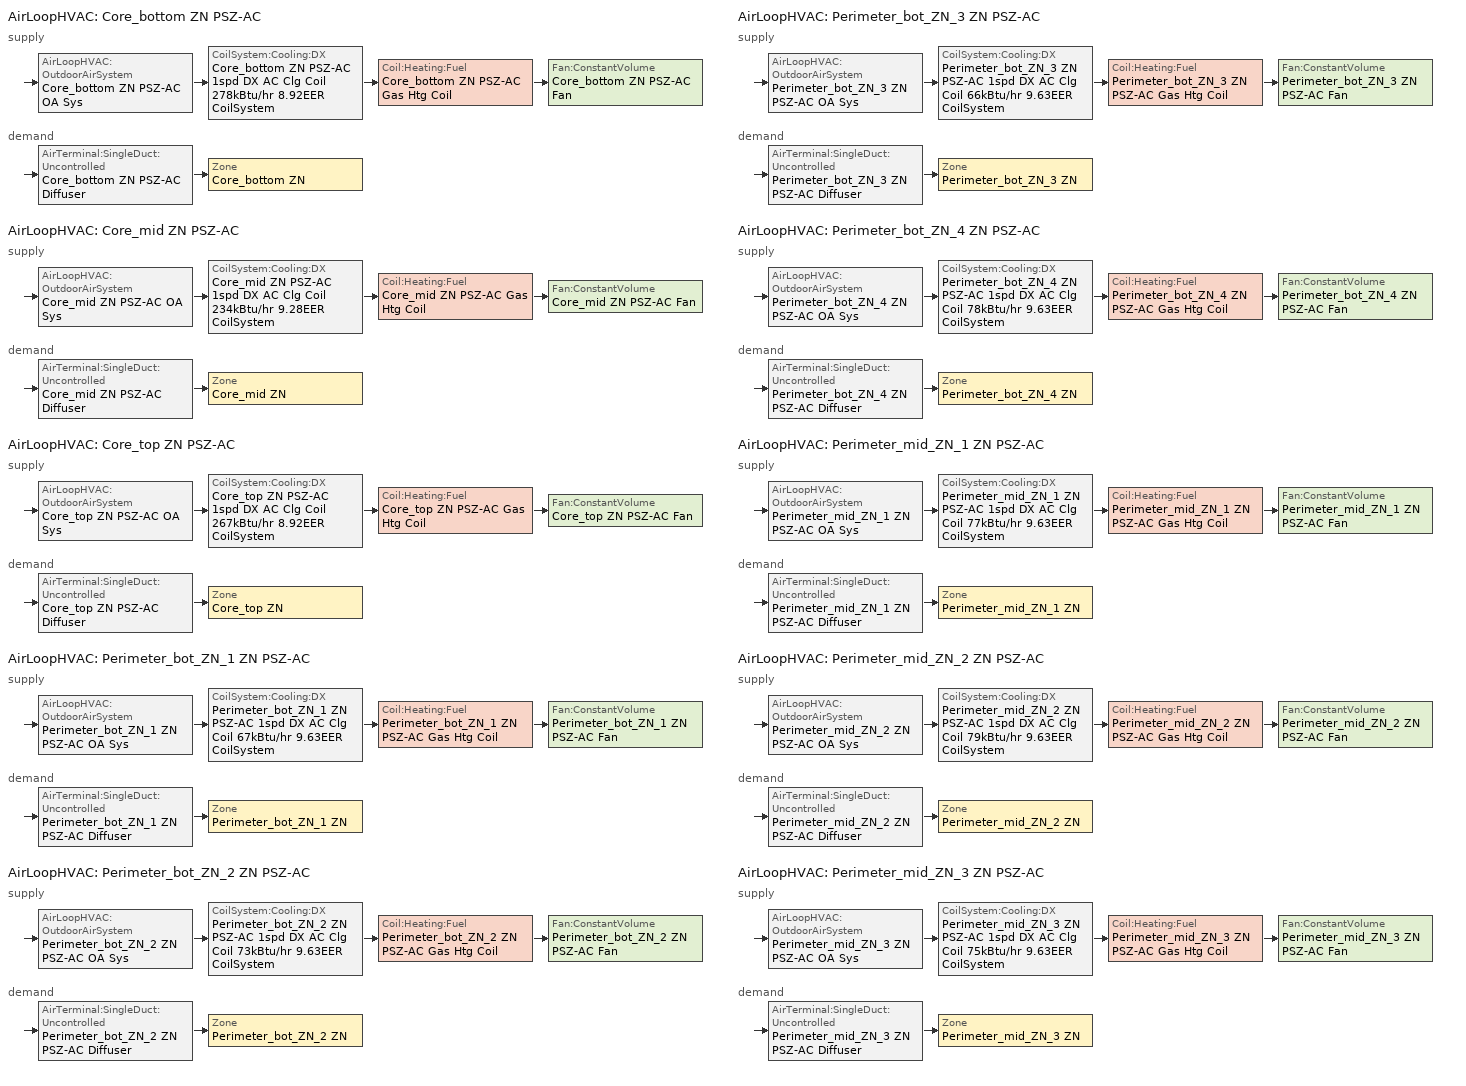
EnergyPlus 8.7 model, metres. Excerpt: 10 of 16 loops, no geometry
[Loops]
AirLoopHVAC 'Core_bottom ZN PSZ-AC'
 supply: AirLoopHVAC:OutdoorAirSystem 'Core_bottom ZN PSZ-AC OA Sys' > CoilSystem:Cooling:DX 'Core_bottom ZN PSZ-AC 1spd DX AC Clg Coil 278kBtu/hr 8.92EER CoilSystem' > Coil:Heating:Fuel 'Core_bottom ZN PSZ-AC Gas Htg Coil' > Fan:ConstantVolume 'Core_bottom ZN PSZ-AC Fan'
 demand: AirTerminal:SingleDuct:Uncontrolled 'Core_bottom ZN PSZ-AC Diffuser' > Zone 'Core_bottom ZN'
AirLoopHVAC 'Core_mid ZN PSZ-AC'
 supply: AirLoopHVAC:OutdoorAirSystem 'Core_mid ZN PSZ-AC OA Sys' > CoilSystem:Cooling:DX 'Core_mid ZN PSZ-AC 1spd DX AC Clg Coil 234kBtu/hr 9.28EER CoilSystem' > Coil:Heating:Fuel 'Core_mid ZN PSZ-AC Gas Htg Coil' > Fan:ConstantVolume 'Core_mid ZN PSZ-AC Fan'
 demand: AirTerminal:SingleDuct:Uncontrolled 'Core_mid ZN PSZ-AC Diffuser' > Zone 'Core_mid ZN'
AirLoopHVAC 'Core_top ZN PSZ-AC'
 supply: AirLoopHVAC:OutdoorAirSystem 'Core_top ZN PSZ-AC OA Sys' > CoilSystem:Cooling:DX 'Core_top ZN PSZ-AC 1spd DX AC Clg Coil 267kBtu/hr 8.92EER CoilSystem' > Coil:Heating:Fuel 'Core_top ZN PSZ-AC Gas Htg Coil' > Fan:ConstantVolume 'Core_top ZN PSZ-AC Fan'
 demand: AirTerminal:SingleDuct:Uncontrolled 'Core_top ZN PSZ-AC Diffuser' > Zone 'Core_top ZN'
AirLoopHVAC 'Perimeter_bot_ZN_1 ZN PSZ-AC'
 supply: AirLoopHVAC:OutdoorAirSystem 'Perimeter_bot_ZN_1 ZN PSZ-AC OA Sys' > CoilSystem:Cooling:DX 'Perimeter_bot_ZN_1 ZN PSZ-AC 1spd DX AC Clg Coil 67kBtu/hr 9.63EER CoilSystem' > Coil:Heating:Fuel 'Perimeter_bot_ZN_1 ZN PSZ-AC Gas Htg Coil' > Fan:ConstantVolume 'Perimeter_bot_ZN_1 ZN PSZ-AC Fan'
 demand: AirTerminal:SingleDuct:Uncontrolled 'Perimeter_bot_ZN_1 ZN PSZ-AC Diffuser' > Zone 'Perimeter_bot_ZN_1 ZN'
AirLoopHVAC 'Perimeter_bot_ZN_2 ZN PSZ-AC'
 supply: AirLoopHVAC:OutdoorAirSystem 'Perimeter_bot_ZN_2 ZN PSZ-AC OA Sys' > CoilSystem:Cooling:DX 'Perimeter_bot_ZN_2 ZN PSZ-AC 1spd DX AC Clg Coil 73kBtu/hr 9.63EER CoilSystem' > Coil:Heating:Fuel 'Perimeter_bot_ZN_2 ZN PSZ-AC Gas Htg Coil' > Fan:ConstantVolume 'Perimeter_bot_ZN_2 ZN PSZ-AC Fan'
 demand: AirTerminal:SingleDuct:Uncontrolled 'Perimeter_bot_ZN_2 ZN PSZ-AC Diffuser' > Zone 'Perimeter_bot_ZN_2 ZN'
AirLoopHVAC 'Perimeter_bot_ZN_3 ZN PSZ-AC'
 supply: AirLoopHVAC:OutdoorAirSystem 'Perimeter_bot_ZN_3 ZN PSZ-AC OA Sys' > CoilSystem:Cooling:DX 'Perimeter_bot_ZN_3 ZN PSZ-AC 1spd DX AC Clg Coil 66kBtu/hr 9.63EER CoilSystem' > Coil:Heating:Fuel 'Perimeter_bot_ZN_3 ZN PSZ-AC Gas Htg Coil' > Fan:ConstantVolume 'Perimeter_bot_ZN_3 ZN PSZ-AC Fan'
 demand: AirTerminal:SingleDuct:Uncontrolled 'Perimeter_bot_ZN_3 ZN PSZ-AC Diffuser' > Zone 'Perimeter_bot_ZN_3 ZN'
AirLoopHVAC 'Perimeter_bot_ZN_4 ZN PSZ-AC'
 supply: AirLoopHVAC:OutdoorAirSystem 'Perimeter_bot_ZN_4 ZN PSZ-AC OA Sys' > CoilSystem:Cooling:DX 'Perimeter_bot_ZN_4 ZN PSZ-AC 1spd DX AC Clg Coil 78kBtu/hr 9.63EER CoilSystem' > Coil:Heating:Fuel 'Perimeter_bot_ZN_4 ZN PSZ-AC Gas Htg Coil' > Fan:ConstantVolume 'Perimeter_bot_ZN_4 ZN PSZ-AC Fan'
 demand: AirTerminal:SingleDuct:Uncontrolled 'Perimeter_bot_ZN_4 ZN PSZ-AC Diffuser' > Zone 'Perimeter_bot_ZN_4 ZN'
AirLoopHVAC 'Perimeter_mid_ZN_1 ZN PSZ-AC'
 supply: AirLoopHVAC:OutdoorAirSystem 'Perimeter_mid_ZN_1 ZN PSZ-AC OA Sys' > CoilSystem:Cooling:DX 'Perimeter_mid_ZN_1 ZN PSZ-AC 1spd DX AC Clg Coil 77kBtu/hr 9.63EER CoilSystem' > Coil:Heating:Fuel 'Perimeter_mid_ZN_1 ZN PSZ-AC Gas Htg Coil' > Fan:ConstantVolume 'Perimeter_mid_ZN_1 ZN PSZ-AC Fan'
 demand: AirTerminal:SingleDuct:Uncontrolled 'Perimeter_mid_ZN_1 ZN PSZ-AC Diffuser' > Zone 'Perimeter_mid_ZN_1 ZN'
AirLoopHVAC 'Perimeter_mid_ZN_2 ZN PSZ-AC'
 supply: AirLoopHVAC:OutdoorAirSystem 'Perimeter_mid_ZN_2 ZN PSZ-AC OA Sys' > CoilSystem:Cooling:DX 'Perimeter_mid_ZN_2 ZN PSZ-AC 1spd DX AC Clg Coil 79kBtu/hr 9.63EER CoilSystem' > Coil:Heating:Fuel 'Perimeter_mid_ZN_2 ZN PSZ-AC Gas Htg Coil' > Fan:ConstantVolume 'Perimeter_mid_ZN_2 ZN PSZ-AC Fan'
 demand: AirTerminal:SingleDuct:Uncontrolled 'Perimeter_mid_ZN_2 ZN PSZ-AC Diffuser' > Zone 'Perimeter_mid_ZN_2 ZN'
AirLoopHVAC 'Perimeter_mid_ZN_3 ZN PSZ-AC'
 supply: AirLoopHVAC:OutdoorAirSystem 'Perimeter_mid_ZN_3 ZN PSZ-AC OA Sys' > CoilSystem:Cooling:DX 'Perimeter_mid_ZN_3 ZN PSZ-AC 1spd DX AC Clg Coil 75kBtu/hr 9.63EER CoilSystem' > Coil:Heating:Fuel 'Perimeter_mid_ZN_3 ZN PSZ-AC Gas Htg Coil' > Fan:ConstantVolume 'Perimeter_mid_ZN_3 ZN PSZ-AC Fan'
 demand: AirTerminal:SingleDuct:Uncontrolled 'Perimeter_mid_ZN_3 ZN PSZ-AC Diffuser' > Zone 'Perimeter_mid_ZN_3 ZN'
[ZoneControl:Thermostat] Control Object Type 1=ThermostatSetpoint:DualSetpoint
Name | Zone or ZoneList | Control Type Schedule | Control Name 1
Core_bottom ZN Thermostat | Core_bottom ZN | Core_bottom ZN Thermostat Schedule | Office WholeBuilding - Md Office Thermostat 1
Core_mid ZN Thermostat | Core_mid ZN | Core_mid ZN Thermostat Schedule | Office WholeBuilding - Md Office Thermostat 3
Core_top ZN Thermostat | Core_top ZN | Core_top ZN Thermostat Schedule | Office WholeBuilding - Md Office Thermostat 9
Perimeter_bot_ZN_1 ZN Thermostat | Perimeter_bot_ZN_1 ZN | Perimeter_bot_ZN_1 ZN Thermostat Schedule | Office WholeBuilding - Md Office Thermostat 12
Perimeter_bot_ZN_2 ZN Thermostat | Perimeter_bot_ZN_2 ZN | Perimeter_bot_ZN_2 ZN Thermostat Schedule | Office WholeBuilding - Md Office Thermostat 7
Perimeter_bot_ZN_3 ZN Thermostat | Perimeter_bot_ZN_3 ZN | Perimeter_bot_ZN_3 ZN Thermostat Schedule | Office WholeBuilding - Md Office Thermostat 11
Perimeter_bot_ZN_4 ZN Thermostat | Perimeter_bot_ZN_4 ZN | Perimeter_bot_ZN_4 ZN Thermostat Schedule | Office WholeBuilding - Md Office Thermostat 2
Perimeter_mid_ZN_1 ZN Thermostat | Perimeter_mid_ZN_1 ZN | Perimeter_mid_ZN_1 ZN Thermostat Schedule | Office WholeBuilding - Md Office Thermostat 10
Perimeter_mid_ZN_2 ZN Thermostat | Perimeter_mid_ZN_2 ZN | Perimeter_mid_ZN_2 ZN Thermostat Schedule | Office WholeBuilding - Md Office Thermostat 6
Perimeter_mid_ZN_3 ZN Thermostat | Perimeter_mid_ZN_3 ZN | Perimeter_mid_ZN_3 ZN Thermostat Schedule | Office WholeBuilding - Md Office Thermostat 14
[ThermostatSetpoint:DualSetpoint] Heating Setpoint Temperature Schedule=Medium Office HtgSetp; Cooling Setpoint Temperature Schedule=Medium Office ClgSetp
Office WholeBuilding - Md Office Thermostat 1; Office WholeBuilding - Md Office Thermostat 3; Office WholeBuilding - Md Office Thermostat 9; Office WholeBuilding - Md Office Thermostat 12; Office WholeBuilding - Md Office Thermostat 7; Office WholeBuilding - Md Office Thermostat 11; Office WholeBuilding - Md Office Thermostat 2; Office WholeBuilding - Md Office Thermostat 10; Office WholeBuilding - Md Office Thermostat 6; Office WholeBuilding - Md Office Thermostat 14
[AirTerminal:SingleDuct:Uncontrolled] Availability Schedule=Always On Discrete; Maximum Air Flow Rate {m3/s}=AutoSize
Core_bottom ZN PSZ-AC Diffuser; Core_mid ZN PSZ-AC Diffuser; Core_top ZN PSZ-AC Diffuser; Perimeter_bot_ZN_1 ZN PSZ-AC Diffuser; Perimeter_bot_ZN_2 ZN PSZ-AC Diffuser; Perimeter_bot_ZN_3 ZN PSZ-AC Diffuser; Perimeter_bot_ZN_4 ZN PSZ-AC Diffuser; Perimeter_mid_ZN_1 ZN PSZ-AC Diffuser; Perimeter_mid_ZN_2 ZN PSZ-AC Diffuser; Perimeter_mid_ZN_3 ZN PSZ-AC Diffuser
[Zone equipment]
Core_bottom ZN: Core_bottom ZN PSZ-AC Diffuser
Core_mid ZN: Core_mid ZN PSZ-AC Diffuser
Core_top ZN: Core_top ZN PSZ-AC Diffuser
Perimeter_bot_ZN_1 ZN: Perimeter_bot_ZN_1 ZN PSZ-AC Diffuser
Perimeter_bot_ZN_2 ZN: Perimeter_bot_ZN_2 ZN PSZ-AC Diffuser
Perimeter_bot_ZN_3 ZN: Perimeter_bot_ZN_3 ZN PSZ-AC Diffuser
Perimeter_bot_ZN_4 ZN: Perimeter_bot_ZN_4 ZN PSZ-AC Diffuser
Perimeter_mid_ZN_1 ZN: Perimeter_mid_ZN_1 ZN PSZ-AC Diffuser
Perimeter_mid_ZN_2 ZN: Perimeter_mid_ZN_2 ZN PSZ-AC Diffuser
Perimeter_mid_ZN_3 ZN: Perimeter_mid_ZN_3 ZN PSZ-AC Diffuser
[Sizing:Zone] Zone Cooling Design Supply Air Temperature Input Method=SupplyAirTemperature; Zone Cooling Design Supply Air Temperature {C}=12.8; Zone Cooling Design Supply Air Temperature Difference {deltaC}=11.11; Zone Heating Design Supply Air Temperature Input Method=SupplyAirTemperature; Zone Heating Design Supply Air Temperature {C}=40; Zone Heating Design Supply Air Temperature Difference {deltaC}=11.11; Zone Cooling Design Supply Air Humidity Ratio {kgWater/kgDryAir}=0.0085; Zone Heating Design Supply Air Humidity Ratio {kgWater/kgDryAir}=0.008; Design Specification Outdoor Air Object=Office WholeBuilding - Md Office Ventilation (26.0 ft3/min-person; Cooling Design Air Flow Method=DesignDay; Cooling Design Air Flow Rate {m3/s}=0; Cooling Minimum Air Flow per Zone Floor Area {m3/s-m2}=0.000762; Cooling Minimum Air Flow {m3/s}=0; Cooling Minimum Air Flow Fraction=0; Heating Design Air Flow Method=DesignDay; Heating Design Air Flow Rate {m3/s}=0; Heating Maximum Air Flow per Zone Floor Area {m3/s-m2}=0.002032; Heating Maximum Air Flow {m3/s}=0.141576; Heating Maximum Air Flow Fraction=0.3; Account for Dedicated Outdoor Air System=No
Name | Design Specification Zone Air Distribution Object
Core_bottom ZN | Core_bottom ZN Design Spec Zone Air Dist
Core_mid ZN | Core_mid ZN Design Spec Zone Air Dist
Core_top ZN | Core_top ZN Design Spec Zone Air Dist
Perimeter_bot_ZN_1 ZN | Perimeter_bot_ZN_1 ZN Design Spec Zone Air Dist
Perimeter_bot_ZN_2 ZN | Perimeter_bot_ZN_2 ZN Design Spec Zone Air Dist
Perimeter_bot_ZN_3 ZN | Perimeter_bot_ZN_3 ZN Design Spec Zone Air Dist
Perimeter_bot_ZN_4 ZN | Perimeter_bot_ZN_4 ZN Design Spec Zone Air Dist
Perimeter_mid_ZN_1 ZN | Perimeter_mid_ZN_1 ZN Design Spec Zone Air Dist
Perimeter_mid_ZN_2 ZN | Perimeter_mid_ZN_2 ZN Design Spec Zone Air Dist
Perimeter_mid_ZN_3 ZN | Perimeter_mid_ZN_3 ZN Design Spec Zone Air Dist
[DesignSpecification:ZoneAirDistribution] Zone Air Distribution Effectiveness in Cooling Mode=1; Zone Air Distribution Effectiveness in Heating Mode=1
Core_bottom ZN Design Spec Zone Air Dist; Core_mid ZN Design Spec Zone Air Dist; Core_top ZN Design Spec Zone Air Dist; Perimeter_bot_ZN_1 ZN Design Spec Zone Air Dist; Perimeter_bot_ZN_2 ZN Design Spec Zone Air Dist; Perimeter_bot_ZN_3 ZN Design Spec Zone Air Dist; Perimeter_bot_ZN_4 ZN Design Spec Zone Air Dist; Perimeter_mid_ZN_1 ZN Design Spec Zone Air Dist; Perimeter_mid_ZN_2 ZN Design Spec Zone Air Dist; Perimeter_mid_ZN_3 ZN Design Spec Zone Air Dist
[Controller:MechanicalVentilation] Availability Schedule=Always On Discrete; Demand Controlled Ventilation=No; System Outdoor Air Method=ZoneSum; Design Specification Outdoor Air Object Name 1=Office WholeBuilding - Md Office Ventilation (26.0 ft3/min-person
Name | Zone Name 1 | Design Specification Zone Air Distribution Object Name 1
Controller Mechanical Ventilation 5 | Core_bottom ZN | Core_bottom ZN Design Spec Zone Air Dist
Controller Mechanical Ventilation 10 | Core_mid ZN | Core_mid ZN Design Spec Zone Air Dist
Controller Mechanical Ventilation 15 | Core_top ZN | Core_top ZN Design Spec Zone Air Dist
Controller Mechanical Ventilation 1 | Perimeter_bot_ZN_1 ZN | Perimeter_bot_ZN_1 ZN Design Spec Zone Air Dist
Controller Mechanical Ventilation 2 | Perimeter_bot_ZN_2 ZN | Perimeter_bot_ZN_2 ZN Design Spec Zone Air Dist
Controller Mechanical Ventilation 3 | Perimeter_bot_ZN_3 ZN | Perimeter_bot_ZN_3 ZN Design Spec Zone Air Dist
Controller Mechanical Ventilation 4 | Perimeter_bot_ZN_4 ZN | Perimeter_bot_ZN_4 ZN Design Spec Zone Air Dist
Controller Mechanical Ventilation 6 | Perimeter_mid_ZN_1 ZN | Perimeter_mid_ZN_1 ZN Design Spec Zone Air Dist
Controller Mechanical Ventilation 7 | Perimeter_mid_ZN_2 ZN | Perimeter_mid_ZN_2 ZN Design Spec Zone Air Dist
Controller Mechanical Ventilation 8 | Perimeter_mid_ZN_3 ZN | Perimeter_mid_ZN_3 ZN Design Spec Zone Air Dist
[DesignSpecification:OutdoorAir]
Office WholeBuilding - Md Office Ventilation (26.0 ft3/min-person: Outdoor Air Method=Sum; Outdoor Air Flow per Person {m3/s-person}=0.0122706; Outdoor Air Flow per Zone Floor Area {m3/s-m2}=0; Outdoor Air Flow per Zone {m3/s}=0; Outdoor Air Flow Air Changes per Hour {1/hr}=0
[AirLoopHVAC] Design Supply Air Flow Rate {m3/s}=AutoSize
Core_bottom ZN PSZ-AC; Core_mid ZN PSZ-AC; Core_top ZN PSZ-AC; Perimeter_bot_ZN_1 ZN PSZ-AC; Perimeter_bot_ZN_2 ZN PSZ-AC; Perimeter_bot_ZN_3 ZN PSZ-AC; Perimeter_bot_ZN_4 ZN PSZ-AC; Perimeter_mid_ZN_1 ZN PSZ-AC; Perimeter_mid_ZN_2 ZN PSZ-AC; Perimeter_mid_ZN_3 ZN PSZ-AC
[Sizing:System] Type of Load to Size On=Sensible; Design Outdoor Air Flow Rate {m3/s}=Autosize; Central Heating Maximum System Air Flow Ratio=1; Preheat Design Temperature {C}=7; Preheat Design Humidity Ratio {kgWater/kgDryAir}=0.008; Precool Design Temperature {C}=12.8; Precool Design Humidity Ratio {kgWater/kgDryAir}=0.008; Central Cooling Design Supply Air Temperature {C}=12.8; Central Heating Design Supply Air Temperature {C}=40; Type of Zone Sum to Use=Coincident; 100% Outdoor Air in Cooling=No; 100% Outdoor Air in Heating=No; Central Cooling Design Supply Air Humidity Ratio {kgWater/kgDryAir}=0.0085; Central Heating Design Supply Air Humidity Ratio {kgWater/kgDryAir}=0.008; Cooling Supply Air Flow Rate Method=DesignDay; Cooling Supply Air Flow Rate {m3/s}=0; Cooling Supply Air Flow Rate Per Floor Area {m3/s-m2}=0.00996765; Cooling Fraction of Autosized Cooling Supply Air Flow Rate=1; Cooling Supply Air Flow Rate Per Unit Cooling Capacity {m3/s-W}=3.94755e-05; Heating Supply Air Flow Rate Method=DesignDay; Heating Supply Air Flow Rate {m3/s}=0; Heating Supply Air Flow Rate Per Floor Area {m3/s-m2}=0.00996765; Heating Fraction of Autosized Heating Supply Air Flow Rate=1; Heating Fraction of Autosized Cooling Supply Air Flow Rate=1; Heating Supply Air Flow Rate Per Unit Heating Capacity {m3/s-W}=3.15882e-05; System Outdoor Air Method=ZoneSum; Zone Maximum Outdoor Air Fraction=1; Cooling Design Capacity Method=CoolingDesignCapacity; Cooling Design Capacity {W}=Autosize; Cooling Design Capacity Per Floor Area {W/m2}=234.7; Fraction of Autosized Cooling Design Capacity=1; Heating Design Capacity Method=HeatingDesignCapacity; Heating Design Capacity {W}=Autosize; Heating Design Capacity Per Floor Area {W/m2}=157; Fraction of Autosized Heating Design Capacity=1; Central Cooling Capacity Control Method=OnOff
Core_bottom ZN PSZ-AC; Core_mid ZN PSZ-AC; Core_top ZN PSZ-AC; Perimeter_bot_ZN_1 ZN PSZ-AC; Perimeter_bot_ZN_2 ZN PSZ-AC; Perimeter_bot_ZN_3 ZN PSZ-AC; Perimeter_bot_ZN_4 ZN PSZ-AC; Perimeter_mid_ZN_1 ZN PSZ-AC; Perimeter_mid_ZN_2 ZN PSZ-AC; Perimeter_mid_ZN_3 ZN PSZ-AC
[Controller:OutdoorAir] Minimum Outdoor Air Flow Rate {m3/s}=0; Maximum Outdoor Air Flow Rate {m3/s}=Autosize; Economizer Control Type=NoEconomizer; Economizer Control Action Type=ModulateFlow; Economizer Maximum Limit Dry-Bulb Temperature {C}=28; Economizer Maximum Limit Enthalpy {J/kg}=64000; Economizer Minimum Limit Dry-Bulb Temperature {C}=-100; Lockout Type=LockoutWithCompressor; Minimum Limit Type=FixedMinimum; Minimum Outdoor Air Schedule=Always On Discrete; High Humidity Control=No; Control High Indoor Humidity Based on Outdoor Humidity Ratio=Yes; Heat Recovery Bypass Control Type=BypassWhenOAFlowGreaterThanMinimum
Name | Mechanical Ventilation Controller
Core_bottom ZN PSZ-AC OA Sys Controller | Controller Mechanical Ventilation 5
Core_mid ZN PSZ-AC OA Sys Controller | Controller Mechanical Ventilation 10
Core_top ZN PSZ-AC OA Sys Controller | Controller Mechanical Ventilation 15
Perimeter_bot_ZN_1 ZN PSZ-AC OA Sys Controller | Controller Mechanical Ventilation 1
Perimeter_bot_ZN_2 ZN PSZ-AC OA Sys Controller | Controller Mechanical Ventilation 2
Perimeter_bot_ZN_3 ZN PSZ-AC OA Sys Controller | Controller Mechanical Ventilation 3
Perimeter_bot_ZN_4 ZN PSZ-AC OA Sys Controller | Controller Mechanical Ventilation 4
Perimeter_mid_ZN_1 ZN PSZ-AC OA Sys Controller | Controller Mechanical Ventilation 6
Perimeter_mid_ZN_2 ZN PSZ-AC OA Sys Controller | Controller Mechanical Ventilation 7
Perimeter_mid_ZN_3 ZN PSZ-AC OA Sys Controller | Controller Mechanical Ventilation 8
[SetpointManager:MixedAir] Control Variable=Temperature
Node 72 OS Default SPM; Node 71 OS Default SPM; Node 70 OS Default SPM; Node 127 OS Default SPM; Node 126 OS Default SPM; Node 125 OS Default SPM; Node 182 OS Default SPM; Node 181 OS Default SPM; Node 180 OS Default SPM; Node 28 OS Default SPM; Node 27 OS Default SPM; Node 26 OS Default SPM; Node 39 OS Default SPM; Node 38 OS Default SPM; Node 37 OS Default SPM; Node 50 OS Default SPM; Node 49 OS Default SPM; Node 48 OS Default SPM; Node 61 OS Default SPM; Node 60 OS Default SPM; Node 59 OS Default SPM; Node 83 OS Default SPM; Node 82 OS Default SPM; Node 81 OS Default SPM; Node 94 OS Default SPM; Node 93 OS Default SPM; Node 92 OS Default SPM; Node 105 OS Default SPM; Node 104 OS Default SPM; Node 103 OS Default SPM
[CoilSystem:Cooling:DX] Availability Schedule=Always On Discrete
Name | Cooling Coil
Core_bottom ZN PSZ-AC 1spd DX AC Clg Coil 278kBtu/hr 8.92EER CoilSystem | Core_bottom ZN PSZ-AC 1spd DX AC Clg Coil 278kBtu/hr 8.92EER
Core_mid ZN PSZ-AC 1spd DX AC Clg Coil 234kBtu/hr 9.28EER CoilSystem | Core_mid ZN PSZ-AC 1spd DX AC Clg Coil 234kBtu/hr 9.28EER
Core_top ZN PSZ-AC 1spd DX AC Clg Coil 267kBtu/hr 8.92EER CoilSystem | Core_top ZN PSZ-AC 1spd DX AC Clg Coil 267kBtu/hr 8.92EER
Perimeter_bot_ZN_1 ZN PSZ-AC 1spd DX AC Clg Coil 67kBtu/hr 9.63EER CoilSystem | Perimeter_bot_ZN_1 ZN PSZ-AC 1spd DX AC Clg Coil 67kBtu/hr 9.63EER
Perimeter_bot_ZN_2 ZN PSZ-AC 1spd DX AC Clg Coil 73kBtu/hr 9.63EER CoilSystem | Perimeter_bot_ZN_2 ZN PSZ-AC 1spd DX AC Clg Coil 73kBtu/hr 9.63EER
Perimeter_bot_ZN_3 ZN PSZ-AC 1spd DX AC Clg Coil 66kBtu/hr 9.63EER CoilSystem | Perimeter_bot_ZN_3 ZN PSZ-AC 1spd DX AC Clg Coil 66kBtu/hr 9.63EER
Perimeter_bot_ZN_4 ZN PSZ-AC 1spd DX AC Clg Coil 78kBtu/hr 9.63EER CoilSystem | Perimeter_bot_ZN_4 ZN PSZ-AC 1spd DX AC Clg Coil 78kBtu/hr 9.63EER
Perimeter_mid_ZN_1 ZN PSZ-AC 1spd DX AC Clg Coil 77kBtu/hr 9.63EER CoilSystem | Perimeter_mid_ZN_1 ZN PSZ-AC 1spd DX AC Clg Coil 77kBtu/hr 9.63EER
Perimeter_mid_ZN_2 ZN PSZ-AC 1spd DX AC Clg Coil 79kBtu/hr 9.63EER CoilSystem | Perimeter_mid_ZN_2 ZN PSZ-AC 1spd DX AC Clg Coil 79kBtu/hr 9.63EER
Perimeter_mid_ZN_3 ZN PSZ-AC 1spd DX AC Clg Coil 75kBtu/hr 9.63EER CoilSystem | Perimeter_mid_ZN_3 ZN PSZ-AC 1spd DX AC Clg Coil 75kBtu/hr 9.63EER
[Coil:Cooling:DX:SingleSpeed] Availability Schedule=Always On Discrete; Gross Rated Total Cooling Capacity {W}=Autosize; Gross Rated Sensible Heat Ratio=Autosize; Gross Rated Cooling COP {W/W}=3.26348; Rated Air Flow Rate {m3/s}=Autosize; Rated Evaporator Fan Power Per Volume Flow Rate {W/(m3/s)}=773.3; Condenser Type=AirCooled; Evaporative Condenser Effectiveness=0; Crankcase Heater Capacity {W}=0; Maximum Outdoor Dry-Bulb Temperature for Crankcase Heater Operation {C}=0; Basin Heater Capacity {W/K}=0; Basin Heater Setpoint Temperature {C}=10
Name | Total Cooling Capacity Function of Temperature Curve | Total Cooling Capacity Function of Flow Fraction Curve | Energy Input Ratio Function of Temperature Curve | Energy Input Ratio Function of Flow Fraction Curve | Part Load Fraction Correlation Curve
Core_bottom ZN PSZ-AC 1spd DX AC Clg Coil 278kBtu/hr 8.92EER | DOE Ref DX Clg Coil Cool-Cap-fT | DOE Ref DX Clg Coil Cool-CAP-fFlow | DOE Ref DX Clg Coil Cool-EIR-fT | DOE Ref DX Clg Coil Cool-EIR-fFlow | DOE Ref DX Clg Coil Cool-PLF-fPLR
Core_mid ZN PSZ-AC 1spd DX AC Clg Coil 234kBtu/hr 9.28EER | DOE Ref DX Clg Coil Cool-Cap-fT 1 | DOE Ref DX Clg Coil Cool-CAP-fFlow 1 | DOE Ref DX Clg Coil Cool-EIR-fT 1 | DOE Ref DX Clg Coil Cool-EIR-fFlow 1 | DOE Ref DX Clg Coil Cool-PLF-fPLR 1
Core_top ZN PSZ-AC 1spd DX AC Clg Coil 267kBtu/hr 8.92EER | DOE Ref DX Clg Coil Cool-Cap-fT 2 | DOE Ref DX Clg Coil Cool-CAP-fFlow 2 | DOE Ref DX Clg Coil Cool-EIR-fT 2 | DOE Ref DX Clg Coil Cool-EIR-fFlow 2 | DOE Ref DX Clg Coil Cool-PLF-fPLR 2
Perimeter_bot_ZN_1 ZN PSZ-AC 1spd DX AC Clg Coil 67kBtu/hr 9.63EER | DOE Ref DX Clg Coil Cool-Cap-fT 3 | DOE Ref DX Clg Coil Cool-CAP-fFlow 3 | DOE Ref DX Clg Coil Cool-EIR-fT 3 | DOE Ref DX Clg Coil Cool-EIR-fFlow 3 | DOE Ref DX Clg Coil Cool-PLF-fPLR 3
Perimeter_bot_ZN_2 ZN PSZ-AC 1spd DX AC Clg Coil 73kBtu/hr 9.63EER | DOE Ref DX Clg Coil Cool-Cap-fT 4 | DOE Ref DX Clg Coil Cool-CAP-fFlow 4 | DOE Ref DX Clg Coil Cool-EIR-fT 4 | DOE Ref DX Clg Coil Cool-EIR-fFlow 4 | DOE Ref DX Clg Coil Cool-PLF-fPLR 4
Perimeter_bot_ZN_3 ZN PSZ-AC 1spd DX AC Clg Coil 66kBtu/hr 9.63EER | DOE Ref DX Clg Coil Cool-Cap-fT 5 | DOE Ref DX Clg Coil Cool-CAP-fFlow 5 | DOE Ref DX Clg Coil Cool-EIR-fT 5 | DOE Ref DX Clg Coil Cool-EIR-fFlow 5 | DOE Ref DX Clg Coil Cool-PLF-fPLR 5
Perimeter_bot_ZN_4 ZN PSZ-AC 1spd DX AC Clg Coil 78kBtu/hr 9.63EER | DOE Ref DX Clg Coil Cool-Cap-fT 6 | DOE Ref DX Clg Coil Cool-CAP-fFlow 6 | DOE Ref DX Clg Coil Cool-EIR-fT 6 | DOE Ref DX Clg Coil Cool-EIR-fFlow 6 | DOE Ref DX Clg Coil Cool-PLF-fPLR 6
Perimeter_mid_ZN_1 ZN PSZ-AC 1spd DX AC Clg Coil 77kBtu/hr 9.63EER | DOE Ref DX Clg Coil Cool-Cap-fT 7 | DOE Ref DX Clg Coil Cool-CAP-fFlow 7 | DOE Ref DX Clg Coil Cool-EIR-fT 7 | DOE Ref DX Clg Coil Cool-EIR-fFlow 7 | DOE Ref DX Clg Coil Cool-PLF-fPLR 7
Perimeter_mid_ZN_2 ZN PSZ-AC 1spd DX AC Clg Coil 79kBtu/hr 9.63EER | DOE Ref DX Clg Coil Cool-Cap-fT 8 | DOE Ref DX Clg Coil Cool-CAP-fFlow 8 | DOE Ref DX Clg Coil Cool-EIR-fT 8 | DOE Ref DX Clg Coil Cool-EIR-fFlow 8 | DOE Ref DX Clg Coil Cool-PLF-fPLR 8
Perimeter_mid_ZN_3 ZN PSZ-AC 1spd DX AC Clg Coil 75kBtu/hr 9.63EER | DOE Ref DX Clg Coil Cool-Cap-fT 9 | DOE Ref DX Clg Coil Cool-CAP-fFlow 9 | DOE Ref DX Clg Coil Cool-EIR-fT 9 | DOE Ref DX Clg Coil Cool-EIR-fFlow 9 | DOE Ref DX Clg Coil Cool-PLF-fPLR 9
[Coil:Heating:Fuel] Availability Schedule=Always On Discrete; Fuel Type=NaturalGas; Burner Efficiency=0.78; Nominal Capacity {W}=AutoSize; Parasitic Electric Load {W}=0; Parasitic Fuel Load {W}=0
Core_bottom ZN PSZ-AC Gas Htg Coil; Core_mid ZN PSZ-AC Gas Htg Coil; Core_top ZN PSZ-AC Gas Htg Coil; Perimeter_bot_ZN_1 ZN PSZ-AC Gas Htg Coil; Perimeter_bot_ZN_2 ZN PSZ-AC Gas Htg Coil; Perimeter_bot_ZN_3 ZN PSZ-AC Gas Htg Coil; Perimeter_bot_ZN_4 ZN PSZ-AC Gas Htg Coil; Perimeter_mid_ZN_1 ZN PSZ-AC Gas Htg Coil; Perimeter_mid_ZN_2 ZN PSZ-AC Gas Htg Coil; Perimeter_mid_ZN_3 ZN PSZ-AC Gas Htg Coil
[Fan:ConstantVolume] Availability Schedule=OfficeMedium HVACOperationSchd; Maximum Flow Rate {m3/s}=AutoSize; Motor In Airstream Fraction=1
Name | Fan Total Efficiency | Pressure Rise {Pa} | Motor Efficiency
Core_bottom ZN PSZ-AC Fan | 0.58175 | 1110.94 | 0.895
Core_mid ZN PSZ-AC Fan; Core_top ZN PSZ-AC Fan | 0.56875 | 622.722 | 0.875
Perimeter_bot_ZN_1 ZN PSZ-AC Fan; Perimeter_bot_ZN_2 ZN PSZ-AC Fan; Perimeter_bot_ZN_3 ZN PSZ-AC Fan; Perimeter_bot_ZN_4 ZN PSZ-AC Fan; Perimeter_mid_ZN_1 ZN PSZ-AC Fan; Perimeter_mid_ZN_2 ZN PSZ-AC Fan; Perimeter_mid_ZN_3 ZN PSZ-AC Fan | 0.546 | 622.722 | 0.84
[SetpointManager:SingleZone:Reheat] Control Variable=Temperature; Minimum Supply Air Temperature {C}=10; Maximum Supply Air Temperature {C}=50
Name | Control Zone
Setpoint Manager Single Zone Reheat 5 | Core_bottom ZN
Setpoint Manager Single Zone Reheat 10 | Core_mid ZN
Setpoint Manager Single Zone Reheat 15 | Core_top ZN
Setpoint Manager Single Zone Reheat 1 | Perimeter_bot_ZN_1 ZN
Setpoint Manager Single Zone Reheat 2 | Perimeter_bot_ZN_2 ZN
Setpoint Manager Single Zone Reheat 3 | Perimeter_bot_ZN_3 ZN
Setpoint Manager Single Zone Reheat 4 | Perimeter_bot_ZN_4 ZN
Setpoint Manager Single Zone Reheat 6 | Perimeter_mid_ZN_1 ZN
Setpoint Manager Single Zone Reheat 7 | Perimeter_mid_ZN_2 ZN
Setpoint Manager Single Zone Reheat 8 | Perimeter_mid_ZN_3 ZN
[Schedule:Compact]
Core_bottom ZN Thermostat Schedule; Core_mid ZN Thermostat Schedule; Core_top ZN Thermostat Schedule; Perimeter_bot_ZN_1 ZN Thermostat Schedule; Perimeter_bot_ZN_2 ZN Thermostat Schedule; Perimeter_bot_ZN_3 ZN Thermostat Schedule; Perimeter_bot_ZN_4 ZN Thermostat Schedule; Perimeter_mid_ZN_1 ZN Thermostat Schedule; Perimeter_mid_ZN_2 ZN Thermostat Schedule; Perimeter_mid_ZN_3 ZN Thermostat Schedule: Through: 12/31, For: AllDays, Until: 24:00, 4
[Schedule:Day:Interval]
Medium Office HtgSetp SmrDsn|Sun Day; Medium Office HtgSetp Summer Design Day: No, 00:15, 15.6, 00:30, 15.6, 00:45, 15.6, 01:00, 15.6, 01:15, 15.6, 01:30, 15.6, 01:45, 15.6, 02:00, 15.6, 02:15, 15.6, 02:30, 15.6, 02:45, 15.6, 03:00, 15.6, 03:15, 15.6, 03:30, 15.6, 03:45, 15.6, 04:00, 15.6, 04:15, 15.6, 04:30, 15.6, 04:45, 15.6, 05:00, 15.6, 05:15, 15.6, 05:30, 15.6, 05:45, 15.6, 06:00, 15.6, 06:15, 15.6, 06:30, 15.6, 06:45, 15.6, 07:00, 15.6, 07:15, 15.6, 07:30, 15.6, 07:45, 15.6, 08:00, 15.6, 08:15, 15.6, 08:30, 15.6, 08:45, 15.6, 09:00, 15.6, 09:15, 15.6, 09:30, 15.6, 09:45, 15.6, 10:00, 15.6, 10:15, 15.6, 10:30, 15.6, 10:45, 15.6, 11:00, 15.6, 11:15, 15.6, 11:30, 15.6, 11:45, 15.6, 12:00, 15.6, 12:15, 15.6, 12:30, 15.6, 12:45, 15.6, 13:00, 15.6, 13:15, 15.6, 13:30, 15.6, 13:45, 15.6, 14:00, 15.6, 14:15, 15.6, 14:30, 15.6, 14:45, 15.6, 15:00, 15.6, 15:15, 15.6, 15:30, 15.6, 15:45, 15.6, 16:00, 15.6, 16:15, 15.6, 16:30, 15.6, 16:45, 15.6, 17:00, 15.6, 17:15, 15.6, 17:30, 15.6, 17:45, 15.6, 18:00, 15.6, 18:15, 15.6, 18:30, 15.6, 18:45, 15.6, 19:00, 15.6, 19:15, 15.6, 19:30, 15.6, 19:45, 15.6, 20:00, 15.6, 20:15, 15.6, 20:30, 15.6, 20:45, 15.6, 21:00, 15.6, 21:15, 15.6, 21:30, 15.6, 21:45, 15.6, 22:00, 15.6, 22:15, 15.6, 22:30, 15.6, 22:45, 15.6, 23:00, 15.6, 23:15, 15.6, 23:30, 15.6, 23:45, 15.6, 24:00, 15.6
Medium Office HtgSetp Default: No, 00:15, 15.6, 00:30, 15.6, 00:45, 15.6, 01:00, 15.6, 01:15, 15.6, 01:30, 15.6, 01:45, 15.6, 02:00, 15.6, 02:15, 15.6, 02:30, 15.6, 02:45, 15.6, 03:00, 15.6, 03:15, 15.6, 03:30, 15.6, 03:45, 15.6, 04:00, 15.6, 04:15, 15.6, 04:30, 15.6, 04:45, 15.6, 05:00, 15.6, 05:15, 15.6, 05:30, 15.6, 05:45, 15.6, 06:00, 15.6, 06:15, 15.6, 06:30, 15.6, 06:45, 15.6, 07:00, 15.6, 07:15, 15.6, 07:30, 15.6, 07:45, 15.6, 08:00, 15.6, 08:15, 21, 08:30, 21, 08:45, 21, 09:00, 21, 09:15, 21, 09:30, 21, 09:45, 21, 10:00, 21, 10:15, 21, 10:30, 21, 10:45, 21, 11:00, 21, 11:15, 21, 11:30, 21, 11:45, 21, 12:00, 21, 12:15, 21, 12:30, 21, 12:45, 21, 13:00, 21, 13:15, 21, 13:30, 21, 13:45, 21, 14:00, 21, 14:15, 21, 14:30, 21, 14:45, 21, 15:00, 21, 15:15, 21, 15:30, 21, 15:45, 21, 16:00, 21, 16:15, 21, 16:30, 21, 16:45, 21, 17:00, 21, 17:15, 21, 17:30, 21, 17:45, 21, 18:00, 21, 18:15, 21, 18:30, 21, 18:45, 21, 19:00, 21, 19:15, 21, 19:30, 21, 19:45, 21, 20:00, 21, 20:15, 15.6, 20:30, 15.6, 20:45, 15.6, 21:00, 15.6, 21:15, 15.6, 21:30, 15.6, 21:45, 15.6, 22:00, 15.6, 22:15, 15.6, 22:30, 15.6, 22:45, 15.6, 23:00, 15.6, 23:15, 15.6, 23:30, 15.6, 23:45, 15.6, 24:00, 15.6
Medium Office HtgSetp Sat Day: No, 00:15, 15.6, 00:30, 15.6, 00:45, 15.6, 01:00, 15.6, 01:15, 15.6, 01:30, 15.6, 01:45, 15.6, 02:00, 15.6, 02:15, 15.6, 02:30, 15.6, 02:45, 15.6, 03:00, 15.6, 03:15, 15.6, 03:30, 15.6, 03:45, 15.6, 04:00, 15.6, 04:15, 15.6, 04:30, 15.6, 04:45, 15.6, 05:00, 15.6, 05:15, 15.6, 05:30, 15.6, 05:45, 15.6, 06:00, 15.6, 06:15, 21, 06:30, 21, 06:45, 21, 07:00, 21, 07:15, 21, 07:30, 21, 07:45, 21, 08:00, 21, 08:15, 21, 08:30, 21, 08:45, 21, 09:00, 21, 09:15, 21, 09:30, 21, 09:45, 21, 10:00, 21, 10:15, 21, 10:30, 21, 10:45, 21, 11:00, 21, 11:15, 21, 11:30, 21, 11:45, 21, 12:00, 21, 12:15, 21, 12:30, 21, 12:45, 21, 13:00, 21, 13:15, 21, 13:30, 21, 13:45, 21, 14:00, 21, 14:15, 21, 14:30, 21, 14:45, 21, 15:00, 21, 15:15, 21, 15:30, 21, 15:45, 21, 16:00, 21, 16:15, 21, 16:30, 21, 16:45, 21, 17:00, 21, 17:15, 21, 17:30, 21, 17:45, 21, 18:00, 21, 18:15, 15.6, 18:30, 15.6, 18:45, 15.6, 19:00, 15.6, 19:15, 15.6, 19:30, 15.6, 19:45, 15.6, 20:00, 15.6, 20:15, 15.6, 20:30, 15.6, 20:45, 15.6, 21:00, 15.6, 21:15, 15.6, 21:30, 15.6, 21:45, 15.6, 22:00, 15.6, 22:15, 15.6, 22:30, 15.6, 22:45, 15.6, 23:00, 15.6, 23:15, 15.6, 23:30, 15.6, 23:45, 15.6, 24:00, 15.6
Medium Office HtgSetp Winter Design Day: No, 00:15, 21, 00:30, 21, 00:45, 21, 01:00, 21, 01:15, 21, 01:30, 21, 01:45, 21, 02:00, 21, 02:15, 21, 02:30, 21, 02:45, 21, 03:00, 21, 03:15, 21, 03:30, 21, 03:45, 21, 04:00, 21, 04:15, 21, 04:30, 21, 04:45, 21, 05:00, 21, 05:15, 21, 05:30, 21, 05:45, 21, 06:00, 21, 06:15, 21, 06:30, 21, 06:45, 21, 07:00, 21, 07:15, 21, 07:30, 21, 07:45, 21, 08:00, 21, 08:15, 21, 08:30, 21, 08:45, 21, 09:00, 21, 09:15, 21, 09:30, 21, 09:45, 21, 10:00, 21, 10:15, 21, 10:30, 21, 10:45, 21, 11:00, 21, 11:15, 21, 11:30, 21, 11:45, 21, 12:00, 21, 12:15, 21, 12:30, 21, 12:45, 21, 13:00, 21, 13:15, 21, 13:30, 21, 13:45, 21, 14:00, 21, 14:15, 21, 14:30, 21, 14:45, 21, 15:00, 21, 15:15, 21, 15:30, 21, 15:45, 21, 16:00, 21, 16:15, 21, 16:30, 21, 16:45, 21, 17:00, 21, 17:15, 21, 17:30, 21, 17:45, 21, 18:00, 21, 18:15, 21, 18:30, 21, 18:45, 21, 19:00, 21, 19:15, 21, 19:30, 21, 19:45, 21, 20:00, 21, 20:15, 21, 20:30, 21, 20:45, 21, 21:00, 21, 21:15, 21, 21:30, 21, 21:45, 21, 22:00, 21, 22:15, 21, 22:30, 21, 22:45, 21, 23:00, 21, 23:15, 21, 23:30, 21, 23:45, 21, 24:00, 21
Medium Office ClgSetp WntrDsn|Sun Day; Medium Office ClgSetp Winter Design Day: No, 00:15, 26.7, 00:30, 26.7, 00:45, 26.7, 01:00, 26.7, 01:15, 26.7, 01:30, 26.7, 01:45, 26.7, 02:00, 26.7, 02:15, 26.7, 02:30, 26.7, 02:45, 26.7, 03:00, 26.7, 03:15, 26.7, 03:30, 26.7, 03:45, 26.7, 04:00, 26.7, 04:15, 26.7, 04:30, 26.7, 04:45, 26.7, 05:00, 26.7, 05:15, 26.7, 05:30, 26.7, 05:45, 26.7, 06:00, 26.7, 06:15, 26.7, 06:30, 26.7, 06:45, 26.7, 07:00, 26.7, 07:15, 26.7, 07:30, 26.7, 07:45, 26.7, 08:00, 26.7, 08:15, 26.7, 08:30, 26.7, 08:45, 26.7, 09:00, 26.7, 09:15, 26.7, 09:30, 26.7, 09:45, 26.7, 10:00, 26.7, 10:15, 26.7, 10:30, 26.7, 10:45, 26.7, 11:00, 26.7, 11:15, 26.7, 11:30, 26.7, 11:45, 26.7, 12:00, 26.7, 12:15, 26.7, 12:30, 26.7, 12:45, 26.7, 13:00, 26.7, 13:15, 26.7, 13:30, 26.7, 13:45, 26.7, 14:00, 26.7, 14:15, 26.7, 14:30, 26.7, 14:45, 26.7, 15:00, 26.7, 15:15, 26.7, 15:30, 26.7, 15:45, 26.7, 16:00, 26.7, 16:15, 26.7, 16:30, 26.7, 16:45, 26.7, 17:00, 26.7, 17:15, 26.7, 17:30, 26.7, 17:45, 26.7, 18:00, 26.7, 18:15, 26.7, 18:30, 26.7, 18:45, 26.7, 19:00, 26.7, 19:15, 26.7, 19:30, 26.7, 19:45, 26.7, 20:00, 26.7, 20:15, 26.7, 20:30, 26.7, 20:45, 26.7, 21:00, 26.7, 21:15, 26.7, 21:30, 26.7, 21:45, 26.7, 22:00, 26.7, 22:15, 26.7, 22:30, 26.7, 22:45, 26.7, 23:00, 26.7, 23:15, 26.7, 23:30, 26.7, 23:45, 26.7, 24:00, 26.7
Medium Office ClgSetp Default: No, 00:15, 26.7, 00:30, 26.7, 00:45, 26.7, 01:00, 26.7, 01:15, 26.7, 01:30, 26.7, 01:45, 26.7, 02:00, 26.7, 02:15, 26.7, 02:30, 26.7, 02:45, 26.7, 03:00, 26.7, 03:15, 26.7, 03:30, 26.7, 03:45, 26.7, 04:00, 26.7, 04:15, 26.7, 04:30, 26.7, 04:45, 26.7, 05:00, 26.7, 05:15, 26.7, 05:30, 26.7, 05:45, 26.7, 06:00, 26.7, 06:15, 26.7, 06:30, 26.7, 06:45, 26.7, 07:00, 26.7, 07:15, 26.7, 07:30, 26.7, 07:45, 26.7, 08:00, 26.7, 08:15, 24, 08:30, 24, 08:45, 24, 09:00, 24, 09:15, 24, 09:30, 24, 09:45, 24, 10:00, 24, 10:15, 24, 10:30, 24, 10:45, 24, 11:00, 24, 11:15, 24, 11:30, 24, 11:45, 24, 12:00, 24, 12:15, 24, 12:30, 24, 12:45, 24, 13:00, 24, 13:15, 24, 13:30, 24, 13:45, 24, 14:00, 24, 14:15, 24, 14:30, 24, 14:45, 24, 15:00, 24, 15:15, 24, 15:30, 24, 15:45, 24, 16:00, 24, 16:15, 24, 16:30, 24, 16:45, 24, 17:00, 24, 17:15, 24, 17:30, 24, 17:45, 24, 18:00, 24, 18:15, 24, 18:30, 24, 18:45, 24, 19:00, 24, 19:15, 24, 19:30, 24, 19:45, 24, 20:00, 24, 20:15, 26.7, 20:30, 26.7, 20:45, 26.7, 21:00, 26.7, 21:15, 26.7, 21:30, 26.7, 21:45, 26.7, 22:00, 26.7, 22:15, 26.7, 22:30, 26.7, 22:45, 26.7, 23:00, 26.7, 23:15, 26.7, 23:30, 26.7, 23:45, 26.7, 24:00, 26.7
Medium Office ClgSetp Sat Day: No, 00:15, 26.7, 00:30, 26.7, 00:45, 26.7, 01:00, 26.7, 01:15, 26.7, 01:30, 26.7, 01:45, 26.7, 02:00, 26.7, 02:15, 26.7, 02:30, 26.7, 02:45, 26.7, 03:00, 26.7, 03:15, 26.7, 03:30, 26.7, 03:45, 26.7, 04:00, 26.7, 04:15, 26.7, 04:30, 26.7, 04:45, 26.7, 05:00, 26.7, 05:15, 26.7, 05:30, 26.7, 05:45, 26.7, 06:00, 26.7, 06:15, 24, 06:30, 24, 06:45, 24, 07:00, 24, 07:15, 24, 07:30, 24, 07:45, 24, 08:00, 24, 08:15, 24, 08:30, 24, 08:45, 24, 09:00, 24, 09:15, 24, 09:30, 24, 09:45, 24, 10:00, 24, 10:15, 24, 10:30, 24, 10:45, 24, 11:00, 24, 11:15, 24, 11:30, 24, 11:45, 24, 12:00, 24, 12:15, 24, 12:30, 24, 12:45, 24, 13:00, 24, 13:15, 24, 13:30, 24, 13:45, 24, 14:00, 24, 14:15, 24, 14:30, 24, 14:45, 24, 15:00, 24, 15:15, 24, 15:30, 24, 15:45, 24, 16:00, 24, 16:15, 24, 16:30, 24, 16:45, 24, 17:00, 24, 17:15, 24, 17:30, 24, 17:45, 24, 18:00, 24, 18:15, 26.7, 18:30, 26.7, 18:45, 26.7, 19:00, 26.7, 19:15, 26.7, 19:30, 26.7, 19:45, 26.7, 20:00, 26.7, 20:15, 26.7, 20:30, 26.7, 20:45, 26.7, 21:00, 26.7, 21:15, 26.7, 21:30, 26.7, 21:45, 26.7, 22:00, 26.7, 22:15, 26.7, 22:30, 26.7, 22:45, 26.7, 23:00, 26.7, 23:15, 26.7, 23:30, 26.7, 23:45, 26.7, 24:00, 26.7
Medium Office ClgSetp Summer Design Day: No, 00:15, 26.7, 00:30, 26.7, 00:45, 26.7, 01:00, 26.7, 01:15, 26.7, 01:30, 26.7, 01:45, 26.7, 02:00, 26.7, 02:15, 26.7, 02:30, 26.7, 02:45, 26.7, 03:00, 26.7, 03:15, 26.7, 03:30, 26.7, 03:45, 26.7, 04:00, 26.7, 04:15, 26.7, 04:30, 26.7, 04:45, 26.7, 05:00, 26.7, 05:15, 26.7, 05:30, 26.7, 05:45, 26.7, 06:00, 26.7, 06:15, 24, 06:30, 24, 06:45, 24, 07:00, 24, 07:15, 24, 07:30, 24, 07:45, 24, 08:00, 24, 08:15, 24, 08:30, 24, 08:45, 24, 09:00, 24, 09:15, 24, 09:30, 24, 09:45, 24, 10:00, 24, 10:15, 24, 10:30, 24, 10:45, 24, 11:00, 24, 11:15, 24, 11:30, 24, 11:45, 24, 12:00, 24, 12:15, 24, 12:30, 24, 12:45, 24, 13:00, 24, 13:15, 24, 13:30, 24, 13:45, 24, 14:00, 24, 14:15, 24, 14:30, 24, 14:45, 24, 15:00, 24, 15:15, 24, 15:30, 24, 15:45, 24, 16:00, 24, 16:15, 24, 16:30, 24, 16:45, 24, 17:00, 24, 17:15, 24, 17:30, 24, 17:45, 24, 18:00, 24, 18:15, 24, 18:30, 24, 18:45, 24, 19:00, 24, 19:15, 24, 19:30, 24, 19:45, 24, 20:00, 24, 20:15, 24, 20:30, 24, 20:45, 24, 21:00, 24, 21:15, 24, 21:30, 24, 21:45, 24, 22:00, 24, 22:15, 26.7, 22:30, 26.7, 22:45, 26.7, 23:00, 26.7, 23:15, 26.7, 23:30, 26.7, 23:45, 26.7, 24:00, 26.7
OfficeMedium HVACOperationSchd Default: No, 00:15, 0, 00:30, 0, 00:45, 0, 01:00, 0, 01:15, 0, 01:30, 0, 01:45, 0, 02:00, 0, 02:15, 0, 02:30, 0, 02:45, 0, 03:00, 0, 03:15, 0, 03:30, 0, 03:45, 0, 04:00, 0, 04:15, 0, 04:30, 0, 04:45, 0, 05:00, 0, 05:15, 0, 05:30, 0, 05:45, 0, 06:00, 0, 06:15, 0, 06:30, 0, 06:45, 0, 07:00, 0, 07:15, 0, 07:30, 0, 07:45, 0, 08:00, 0, 08:15, 0, 08:30, 0, 08:45, 0, 09:00, 0, 09:15, 0, 09:30, 0, 09:45, 0, 10:00, 0, 10:15, 0, 10:30, 0, 10:45, 0, 11:00, 0, 11:15, 0, 11:30, 0, 11:45, 0, 12:00, 0, 12:15, 0, 12:30, 0, 12:45, 0, 13:00, 0, 13:15, 0, 13:30, 0, 13:45, 0, 14:00, 0, 14:15, 0, 14:30, 0, 14:45, 0, 15:00, 0, 15:15, 0, 15:30, 0, 15:45, 0, 16:00, 0, 16:15, 0, 16:30, 0, 16:45, 0, 17:00, 0, 17:15, 0, 17:30, 0, 17:45, 0, 18:00, 0, 18:15, 0, 18:30, 0, 18:45, 0, 19:00, 0, 19:15, 0, 19:30, 0, 19:45, 0, 20:00, 0, 20:15, 0, 20:30, 0, 20:45, 0, 21:00, 0, 21:15, 0, 21:30, 0, 21:45, 0, 22:00, 0, 22:15, 0, 22:30, 0, 22:45, 0, 23:00, 0, 23:15, 0, 23:30, 0, 23:45, 0, 24:00, 0
OfficeMedium HVACOperationSchd SmrDsn|Wkdy Day: No, 00:15, 0, 00:30, 0, 00:45, 0, 01:00, 0, 01:15, 0, 01:30, 0, 01:45, 0, 02:00, 0, 02:15, 0, 02:30, 0, 02:45, 0, 03:00, 0, 03:15, 0, 03:30, 0, 03:45, 0, 04:00, 0, 04:15, 0, 04:30, 0, 04:45, 0, 05:00, 0, 05:15, 0, 05:30, 0, 05:45, 0, 06:00, 0, 06:15, 0, 06:30, 0, 06:45, 0, 07:00, 0, 07:15, 0, 07:30, 0, 07:45, 0, 08:00, 0, 08:15, 1, 08:30, 1, 08:45, 1, 09:00, 1, 09:15, 1, 09:30, 1, 09:45, 1, 10:00, 1, 10:15, 1, 10:30, 1, 10:45, 1, 11:00, 1, 11:15, 1, 11:30, 1, 11:45, 1, 12:00, 1, 12:15, 1, 12:30, 1, 12:45, 1, 13:00, 1, 13:15, 1, 13:30, 1, 13:45, 1, 14:00, 1, 14:15, 1, 14:30, 1, 14:45, 1, 15:00, 1, 15:15, 1, 15:30, 1, 15:45, 1, 16:00, 1, 16:15, 1, 16:30, 1, 16:45, 1, 17:00, 1, 17:15, 1, 17:30, 1, 17:45, 1, 18:00, 1, 18:15, 1, 18:30, 1, 18:45, 1, 19:00, 1, 19:15, 1, 19:30, 1, 19:45, 1, 20:00, 1, 20:15, 0, 20:30, 0, 20:45, 0, 21:00, 0, 21:15, 0, 21:30, 0, 21:45, 0, 22:00, 0, 22:15, 0, 22:30, 0, 22:45, 0, 23:00, 0, 23:15, 0, 23:30, 0, 23:45, 0, 24:00, 0
OfficeMedium HVACOperationSchd Summer Design Day: No, 00:15, 0, 00:30, 0, 00:45, 0, 01:00, 0, 01:15, 0, 01:30, 0, 01:45, 0, 02:00, 0, 02:15, 0, 02:30, 0, 02:45, 0, 03:00, 0, 03:15, 0, 03:30, 0, 03:45, 0, 04:00, 0, 04:15, 0, 04:30, 0, 04:45, 0, 05:00, 0, 05:15, 0, 05:30, 0, 05:45, 0, 06:00, 0, 06:15, 1, 06:30, 1, 06:45, 1, 07:00, 1, 07:15, 1, 07:30, 1, 07:45, 1, 08:00, 1, 08:15, 1, 08:30, 1, 08:45, 1, 09:00, 1, 09:15, 1, 09:30, 1, 09:45, 1, 10:00, 1, 10:15, 1, 10:30, 1, 10:45, 1, 11:00, 1, 11:15, 1, 11:30, 1, 11:45, 1, 12:00, 1, 12:15, 1, 12:30, 1, 12:45, 1, 13:00, 1, 13:15, 1, 13:30, 1, 13:45, 1, 14:00, 1, 14:15, 1, 14:30, 1, 14:45, 1, 15:00, 1, 15:15, 1, 15:30, 1, 15:45, 1, 16:00, 1, 16:15, 1, 16:30, 1, 16:45, 1, 17:00, 1, 17:15, 1, 17:30, 1, 17:45, 1, 18:00, 1, 18:15, 1, 18:30, 1, 18:45, 1, 19:00, 1, 19:15, 1, 19:30, 1, 19:45, 1, 20:00, 1, 20:15, 1, 20:30, 1, 20:45, 1, 21:00, 1, 21:15, 1, 21:30, 1, 21:45, 1, 22:00, 1, 22:15, 0, 22:30, 0, 22:45, 0, 23:00, 0, 23:15, 0, 23:30, 0, 23:45, 0, 24:00, 0
OfficeMedium HVACOperationSchd Winter Design Day; OfficeMedium HVACOperationSchd WntrDsn|Sat Day: No, 00:15, 0, 00:30, 0, 00:45, 0, 01:00, 0, 01:15, 0, 01:30, 0, 01:45, 0, 02:00, 0, 02:15, 0, 02:30, 0, 02:45, 0, 03:00, 0, 03:15, 0, 03:30, 0, 03:45, 0, 04:00, 0, 04:15, 0, 04:30, 0, 04:45, 0, 05:00, 0, 05:15, 0, 05:30, 0, 05:45, 0, 06:00, 0, 06:15, 1, 06:30, 1, 06:45, 1, 07:00, 1, 07:15, 1, 07:30, 1, 07:45, 1, 08:00, 1, 08:15, 1, 08:30, 1, 08:45, 1, 09:00, 1, 09:15, 1, 09:30, 1, 09:45, 1, 10:00, 1, 10:15, 1, 10:30, 1, 10:45, 1, 11:00, 1, 11:15, 1, 11:30, 1, 11:45, 1, 12:00, 1, 12:15, 1, 12:30, 1, 12:45, 1, 13:00, 1, 13:15, 1, 13:30, 1, 13:45, 1, 14:00, 1, 14:15, 1, 14:30, 1, 14:45, 1, 15:00, 1, 15:15, 1, 15:30, 1, 15:45, 1, 16:00, 1, 16:15, 1, 16:30, 1, 16:45, 1, 17:00, 1, 17:15, 1, 17:30, 1, 17:45, 1, 18:00, 1, 18:15, 0, 18:30, 0, 18:45, 0, 19:00, 0, 19:15, 0, 19:30, 0, 19:45, 0, 20:00, 0, 20:15, 0, 20:30, 0, 20:45, 0, 21:00, 0, 21:15, 0, 21:30, 0, 21:45, 0, 22:00, 0, 22:15, 0, 22:30, 0, 22:45, 0, 23:00, 0, 23:15, 0, 23:30, 0, 23:45, 0, 24:00, 0
[Schedule:Week:Daily]
Schedule:Week:Daily {9b017329-67e2-4ac4-a1db-6a0c8274718c}: Medium Office HtgSetp SmrDsn|Sun Day, Medium Office HtgSetp Default, Medium Office HtgSetp Default, Medium Office HtgSetp Default, Medium Office HtgSetp Default, Medium Office HtgSetp Default, Medium Office HtgSetp Sat Day, Medium Office HtgSetp Default, Medium Office HtgSetp Summer Design Day, Medium Office HtgSetp Winter Design Day, Medium Office HtgSetp Default, Medium Office HtgSetp Default
Schedule:Week:Daily {acb762b7-6924-4335-912e-b32a194e0919}: Medium Office ClgSetp WntrDsn|Sun Day, Medium Office ClgSetp Default, Medium Office ClgSetp Default, Medium Office ClgSetp Default, Medium Office ClgSetp Default, Medium Office ClgSetp Default, Medium Office ClgSetp Sat Day, Medium Office ClgSetp Default, Medium Office ClgSetp Summer Design Day, Medium Office ClgSetp Winter Design Day, Medium Office ClgSetp Default, Medium Office ClgSetp Default
Schedule:Week:Daily {c8c7f443-6601-4169-826e-4a1b75dbe5df}: OfficeMedium HVACOperationSchd Default, OfficeMedium HVACOperationSchd SmrDsn|Wkdy Day, OfficeMedium HVACOperationSchd SmrDsn|Wkdy Day, OfficeMedium HVACOperationSchd SmrDsn|Wkdy Day, OfficeMedium HVACOperationSchd SmrDsn|Wkdy Day, OfficeMedium HVACOperationSchd SmrDsn|Wkdy Day, OfficeMedium HVACOperationSchd WntrDsn|Sat Day, OfficeMedium HVACOperationSchd Default, OfficeMedium HVACOperationSchd Summer Design Day, OfficeMedium HVACOperationSchd Winter Design Day, OfficeMedium HVACOperationSchd Default, OfficeMedium HVACOperationSchd Default
[Schedule:Year]
Medium Office HtgSetp: Schedule:Week:Daily {9b017329-67e2-4ac4-a1db-6a0c8274718c}, 1, 1, 12, 31
Medium Office ClgSetp: Schedule:Week:Daily {acb762b7-6924-4335-912e-b32a194e0919}, 1, 1, 12, 31
OfficeMedium HVACOperationSchd: Schedule:Week:Daily {c8c7f443-6601-4169-826e-4a1b75dbe5df}, 1, 1, 12, 31
[Schedule:Constant]
Always On Discrete: Hourly Value=1
[Curve:Biquadratic] Minimum Value of x {BasedOnField A2}=-100; Maximum Value of x {BasedOnField A2}=100; Minimum Value of y {BasedOnField A3}=-100; Maximum Value of y {BasedOnField A3}=100
Name | Coefficient1 Constant | Coefficient2 x | Coefficient3 x**2 | Coefficient4 y | Coefficient5 y**2 | Coefficient6 x*y
DOE Ref DX Clg Coil Cool-Cap-fT; DOE Ref DX Clg Coil Cool-Cap-fT 1; DOE Ref DX Clg Coil Cool-Cap-fT 2; DOE Ref DX Clg Coil Cool-Cap-fT 3; DOE Ref DX Clg Coil Cool-Cap-fT 4; DOE Ref DX Clg Coil Cool-Cap-fT 5; DOE Ref DX Clg Coil Cool-Cap-fT 6; DOE Ref DX Clg Coil Cool-Cap-fT 7; DOE Ref DX Clg Coil Cool-Cap-fT 8; DOE Ref DX Clg Coil Cool-Cap-fT 9 | 0.971212 | -0.0152755 | 0.00144345 | -0.00039321 | -6.8364e-06 | -0.000290596
DOE Ref DX Clg Coil Cool-EIR-fT; DOE Ref DX Clg Coil Cool-EIR-fT 1; DOE Ref DX Clg Coil Cool-EIR-fT 2; DOE Ref DX Clg Coil Cool-EIR-fT 3; DOE Ref DX Clg Coil Cool-EIR-fT 4; DOE Ref DX Clg Coil Cool-EIR-fT 5; DOE Ref DX Clg Coil Cool-EIR-fT 6; DOE Ref DX Clg Coil Cool-EIR-fT 7; DOE Ref DX Clg Coil Cool-EIR-fT 8; DOE Ref DX Clg Coil Cool-EIR-fT 9 | 0.286871 | 0.0239022 | -0.000810648 | 0.0134585 | 0.000338936 | -0.000487004
[Curve:Cubic] Coefficient1 Constant=1; Coefficient2 x=0; Coefficient3 x**2=0; Coefficient4 x**3=0; Minimum Value of x {BasedOnField A2}=-100; Maximum Value of x {BasedOnField A2}=100
DOE Ref DX Clg Coil Cool-CAP-fFlow; DOE Ref DX Clg Coil Cool-EIR-fFlow; DOE Ref DX Clg Coil Cool-CAP-fFlow 1; DOE Ref DX Clg Coil Cool-EIR-fFlow 1; DOE Ref DX Clg Coil Cool-CAP-fFlow 2; DOE Ref DX Clg Coil Cool-EIR-fFlow 2; DOE Ref DX Clg Coil Cool-CAP-fFlow 3; DOE Ref DX Clg Coil Cool-EIR-fFlow 3; DOE Ref DX Clg Coil Cool-CAP-fFlow 4; DOE Ref DX Clg Coil Cool-EIR-fFlow 4; DOE Ref DX Clg Coil Cool-CAP-fFlow 5; DOE Ref DX Clg Coil Cool-EIR-fFlow 5; DOE Ref DX Clg Coil Cool-CAP-fFlow 6; DOE Ref DX Clg Coil Cool-EIR-fFlow 6; DOE Ref DX Clg Coil Cool-CAP-fFlow 7; DOE Ref DX Clg Coil Cool-EIR-fFlow 7; DOE Ref DX Clg Coil Cool-CAP-fFlow 8; DOE Ref DX Clg Coil Cool-EIR-fFlow 8; DOE Ref DX Clg Coil Cool-CAP-fFlow 9; DOE Ref DX Clg Coil Cool-EIR-fFlow 9
[Curve:Quadratic] Coefficient1 Constant=0.909496; Coefficient2 x=0.0986477; Coefficient3 x**2=-0.00819488; Minimum Value of x {BasedOnField A2}=0; Maximum Value of x {BasedOnField A2}=1
DOE Ref DX Clg Coil Cool-PLF-fPLR; DOE Ref DX Clg Coil Cool-PLF-fPLR 1; DOE Ref DX Clg Coil Cool-PLF-fPLR 2; DOE Ref DX Clg Coil Cool-PLF-fPLR 3; DOE Ref DX Clg Coil Cool-PLF-fPLR 4; DOE Ref DX Clg Coil Cool-PLF-fPLR 5; DOE Ref DX Clg Coil Cool-PLF-fPLR 6; DOE Ref DX Clg Coil Cool-PLF-fPLR 7; DOE Ref DX Clg Coil Cool-PLF-fPLR 8; DOE Ref DX Clg Coil Cool-PLF-fPLR 9
